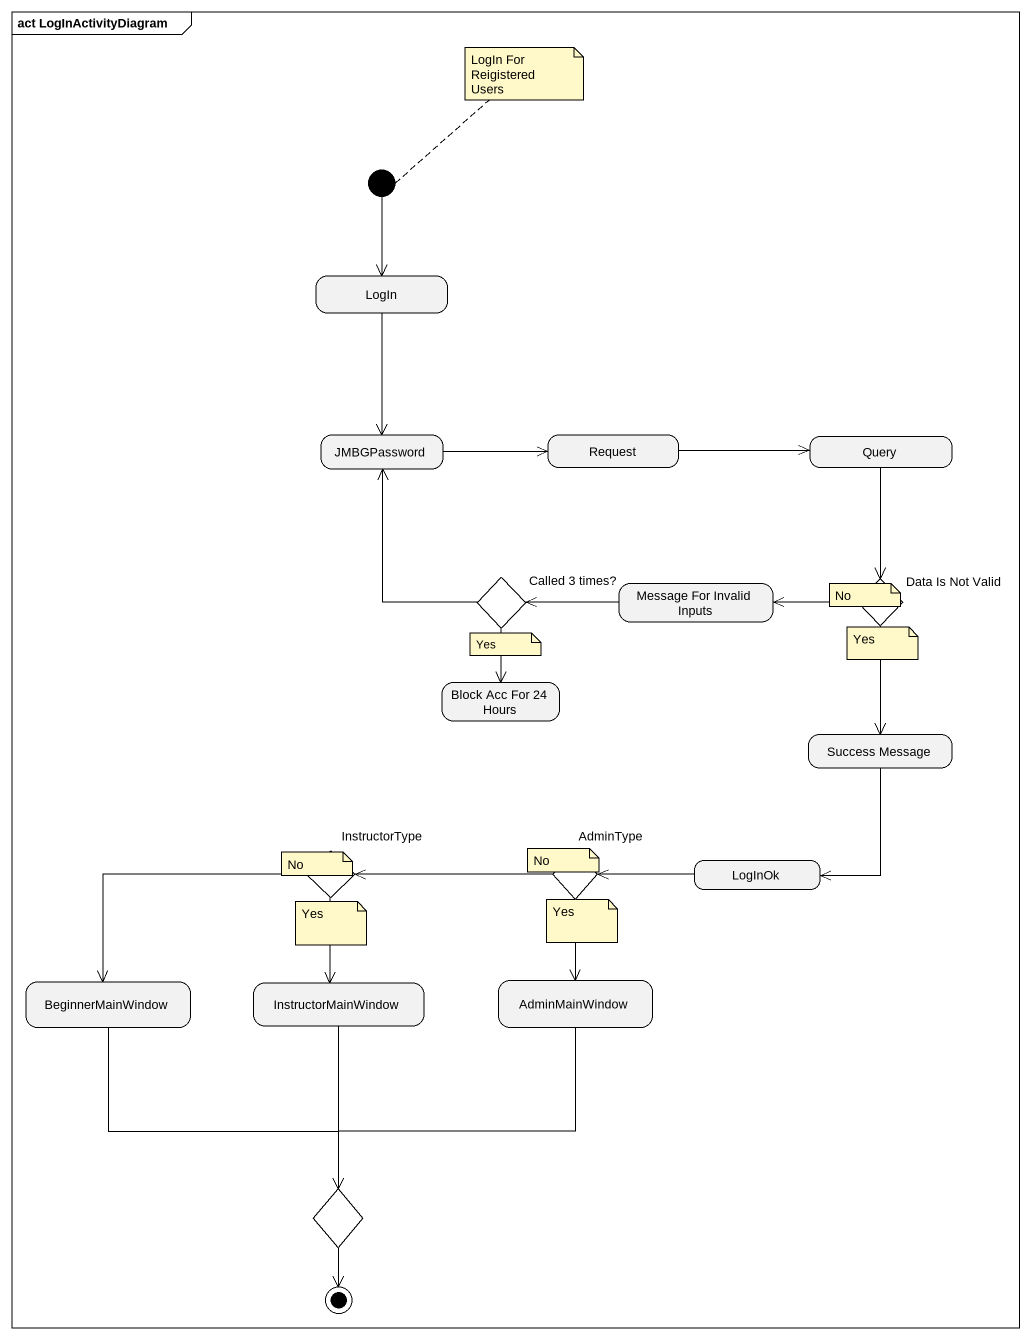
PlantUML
@startuml
mainframe act LogInActivityDiagram
hide empty description
state initial1 <<start>>
state LogIn
state JMBGPassword
state Request
state Query
state "Called 3 times?" as Called_3_times <<choice>>
state "Message For Invalid Inputs" as Message_For_Invalid_Inputs
state "Data Is Not Valid" as Data_Is_Not_Valid <<choice>>
state "Block Acc For 24 Hours" as Block_Acc_For_24_Hours
state "Success Message" as Success_Message
state InstructorType <<choice>>
state AdminType <<choice>>
state LogInOk
state BeginnerMainWindow
state InstructorMainWindow
state AdminMainWindow
state choice1 <<choice>>
initial1 --> LogIn
LogIn --> JMBGPassword
JMBGPassword -right-> Request
Request -right-> Query
Query --> Data_Is_Not_Valid
Called_3_times -up-> JMBGPassword
Called_3_times --> Block_Acc_For_24_Hours
Message_For_Invalid_Inputs -left-> Called_3_times
Data_Is_Not_Valid -left-> Message_For_Invalid_Inputs
Data_Is_Not_Valid --> Success_Message
Success_Message --> LogInOk
InstructorType -left-> BeginnerMainWindow
InstructorType --> InstructorMainWindow
AdminType -left-> InstructorType
AdminType --> AdminMainWindow
LogInOk -left-> AdminType
BeginnerMainWindow --> choice1
InstructorMainWindow --> choice1
AdminMainWindow --> choice1
choice1 --> [*]
note top of initial1 : LogIn For Reigistered Users
note as N2
  No
end note
note as N3
  Yes
end note
note as N4
  Yes
end note
note as N5
  No
end note
note as N6
  No
end note
note as N7
  Yes
end note
note as N8
  Yes
end note
@enduml
